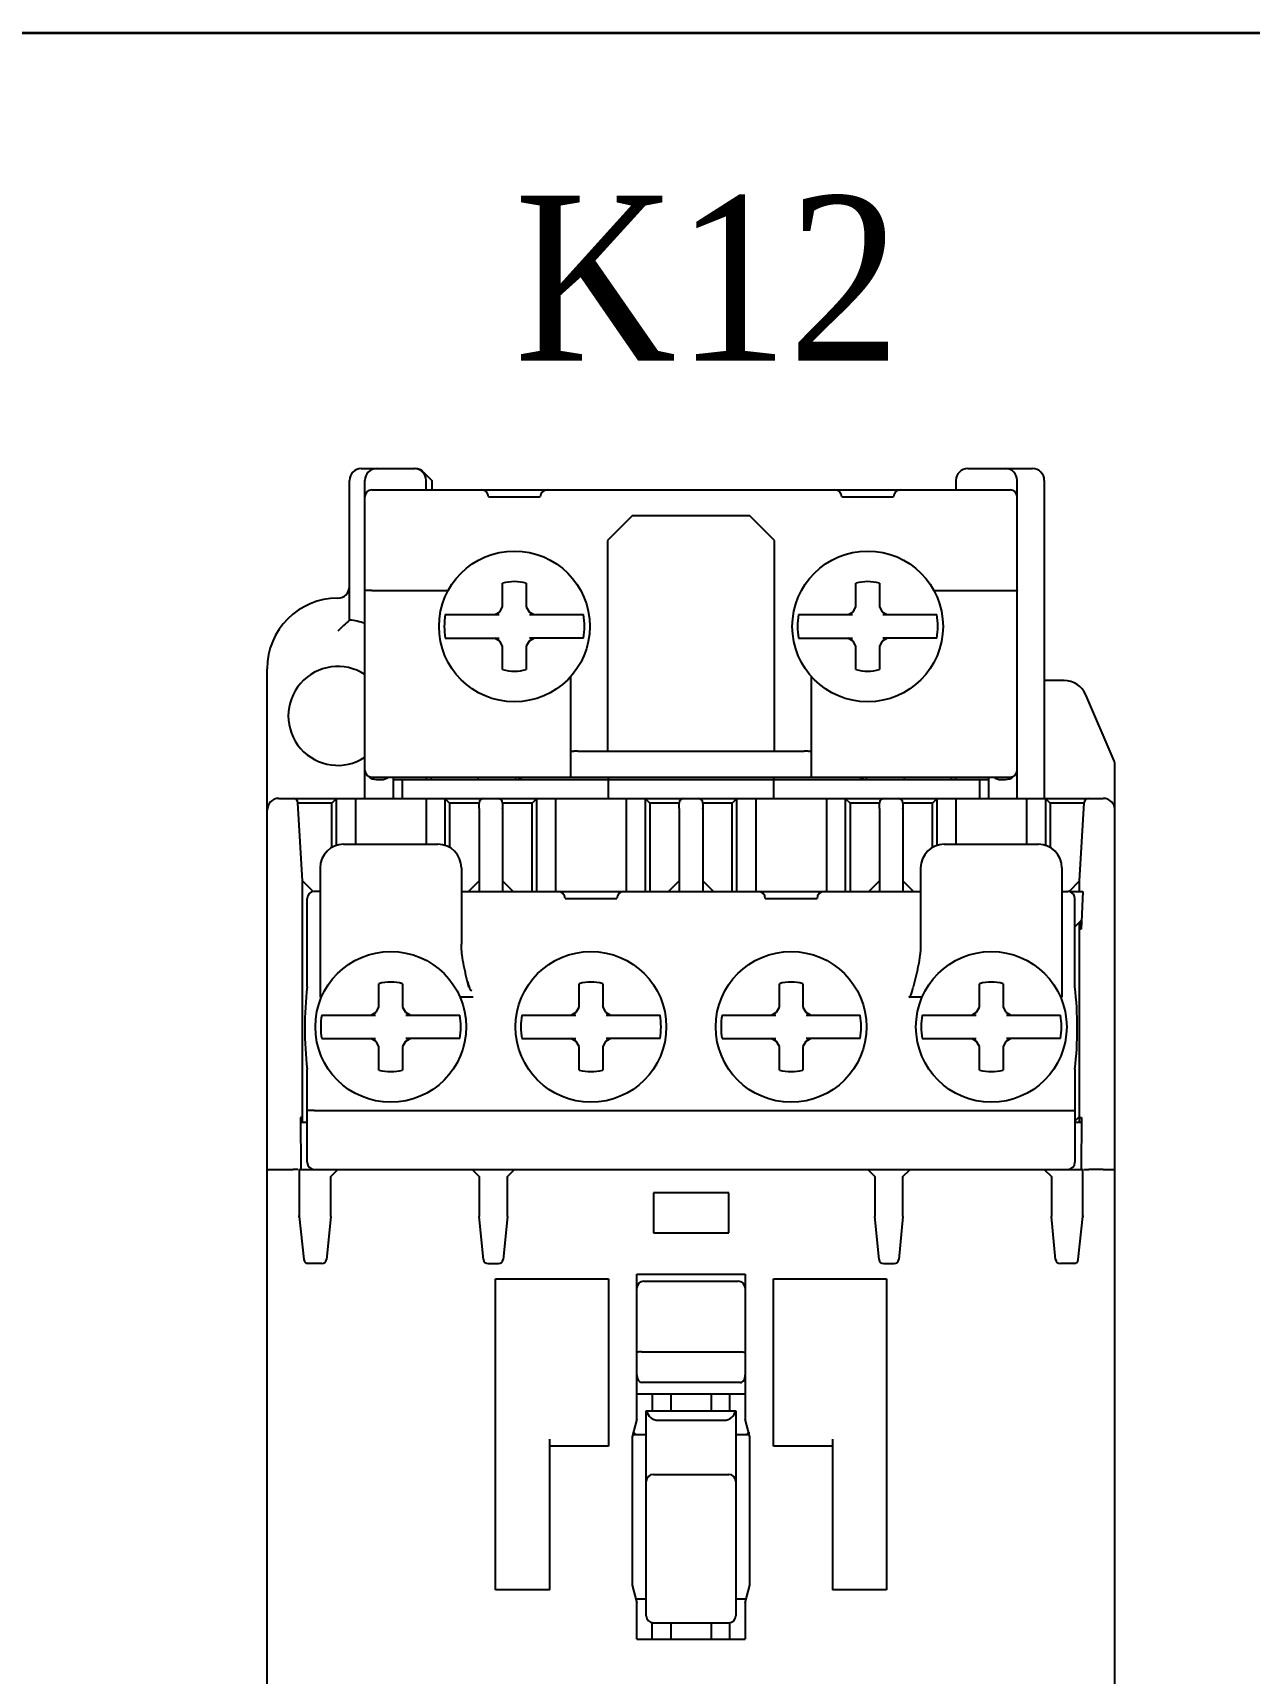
# Model space of a CAD drawing. Header units: millimetres. Extents: x 0 to 19090, y 0 to 12100.
# Drawn here: x 16996.7 to 17048.4, y 10485.2 to 10554.9 of the extents above; entities that cross this region are included whole.
import ezdxf

# ---------------------------------------------------------------- set-up
doc = ezdxf.new("R2010")
doc.units = ezdxf.units.MM
doc.header["$MEASUREMENT"] = 0
doc.layers.add('mang', color=4, linetype='Continuous')
doc.layers.add('NetDam', color=7, linetype='Continuous', lineweight=35)
doc.styles.add('HOATBF.shx', font='', dxfattribs={"width": 0.9})
doc.styles.get('HOATBF.shx').set_extended_font_data('.VnAvant')

msp = doc.modelspace()

# ---------------------------------------------------------------- linework, layer by layer
at = {"color": 7, "linetype": 'Continuous'}
for p, q in [((17010.692, 10536.375), (17012.985, 10536.375)), ((17036.442, 10536.375), (17039.192, 10536.375)), ((17010.192, 10529.944), (17010.192, 10535.875)), ((17010.842, 10522.375), (17010.842, 10535.875)), ((17013.339, 10536.229), (17013.692, 10535.875)), ((17013.442, 10535.475), (17013.442, 10535.875)), ((17013.692, 10535.875), (17013.692, 10535.475)), ((17035.942, 10535.875), (17035.942, 10535.475)), ((17038.542, 10522.375), (17038.542, 10535.875)), ((17039.692, 10535.875), (17039.692, 10522.375)), ((17011.142, 10535.475), (17038.242, 10535.475)), ((17016.092, 10535.175), (17018.292, 10535.175)), ((17031.092, 10535.175), (17033.292, 10535.175)), ((17022.192, 10534.375), (17021.142, 10533.325)), ((17027.192, 10534.375), (17022.192, 10534.375)), ((17028.242, 10533.325), (17027.192, 10534.375)), ((17021.142, 10533.325), (17021.142, 10524.375)), ((17028.242, 10524.375), (17028.242, 10533.325)), ((17016.692, 10530.508), (17016.692, 10531.508)), ((17017.692, 10531.508), (17017.692, 10530.508)), ((17031.692, 10530.508), (17031.692, 10531.508)), ((17032.692, 10531.508), (17032.692, 10530.508)), ((17011.142, 10531.206), (17014.382, 10531.206)), ((17035.002, 10531.206), (17038.242, 10531.206)), ((17014.259, 10530.175), (17016.549, 10530.175)), ((17016.359, 10530.175), (17016.57, 10530.297)), ((17016.57, 10530.297), (17016.692, 10530.508)), ((17017.692, 10530.508), (17017.814, 10530.297)), ((17017.814, 10530.297), (17018.025, 10530.175)), ((17017.836, 10530.175), (17020.126, 10530.175)), ((17029.259, 10530.175), (17031.549, 10530.175)), ((17031.359, 10530.175), (17031.57, 10530.297)), ((17031.57, 10530.297), (17031.692, 10530.508)), ((17032.692, 10530.508), (17032.814, 10530.297)), ((17032.814, 10530.297), (17033.025, 10530.175)), ((17032.836, 10530.175), (17035.126, 10530.175)), ((17014.259, 10529.175), (17016.549, 10529.175)), ((17016.57, 10529.053), (17016.359, 10529.175)), ((17016.692, 10528.842), (17016.57, 10529.053)), ((17016.692, 10527.842), (17016.692, 10528.842)), ((17017.814, 10529.053), (17017.692, 10528.842)), ((17017.692, 10528.842), (17017.692, 10527.842)), ((17018.025, 10529.175), (17017.814, 10529.053)), ((17020.126, 10529.175), (17017.836, 10529.175)), ((17021.142, 10528.725), (17021.192, 10528.725)), ((17029.259, 10529.175), (17031.549, 10529.175)), ((17031.57, 10529.053), (17031.359, 10529.175)), ((17031.692, 10528.842), (17031.57, 10529.053)), ((17031.692, 10527.842), (17031.692, 10528.842)), ((17032.814, 10529.053), (17032.692, 10528.842)), ((17032.692, 10528.842), (17032.692, 10527.842)), ((17033.025, 10529.175), (17032.814, 10529.053)), ((17035.126, 10529.175), (17032.836, 10529.175)), ((17006.692, 10461.875), (17006.692, 10527.875)), ((17019.592, 10523.275), (17019.592, 10527.558)), ((17029.792, 10527.558), (17029.792, 10523.275)), ((17040.533, 10527.375), (17039.692, 10527.375)), ((17042.652, 10523.969), (17041.452, 10526.769)), ((17019.892, 10524.375), (17029.492, 10524.375)), ((17011.142, 10523.275), (17038.242, 10523.275)), ((17011.342, 10523.175), (17011.542, 10523.175)), ((17012.042, 10523.275), (17012.042, 10522.375)), ((17012.042, 10523.175), (17037.342, 10523.175)), ((17012.442, 10522.375), (17012.442, 10523.175)), ((17013.442, 10523.275), (17013.442, 10523.175)), ((17013.642, 10523.275), (17013.642, 10523.175)), ((17015.642, 10523.275), (17015.642, 10523.175)), ((17017.242, 10523.275), (17017.242, 10523.175)), ((17021.192, 10522.375), (17021.192, 10523.275)), ((17028.192, 10523.275), (17028.192, 10522.375)), ((17032.142, 10523.175), (17032.142, 10523.275)), ((17033.742, 10523.275), (17033.742, 10523.175)), ((17035.742, 10523.275), (17035.742, 10523.175)), ((17035.942, 10523.175), (17035.942, 10523.275)), ((17036.942, 10523.175), (17036.942, 10522.375)), ((17037.342, 10522.375), (17037.342, 10523.275)), ((17037.842, 10523.175), (17038.042, 10523.175)), ((17042.692, 10461.875), (17042.692, 10523.772)), ((17007.192, 10522.375), (17042.192, 10522.375)), ((17008.192, 10518.875), (17008.003, 10522.186)), ((17009.442, 10522.175), (17008.004, 10522.175)), ((17009.442, 10522.175), (17009.642, 10522.375)), ((17009.442, 10520.291), (17009.442, 10522.175)), ((17009.642, 10520.377), (17009.642, 10522.375)), ((17010.442, 10522.375), (17010.442, 10520.425)), ((17013.442, 10522.375), (17013.442, 10520.425)), ((17014.242, 10522.375), (17014.242, 10520.377)), ((17014.242, 10522.375), (17014.442, 10522.175)), ((17014.442, 10522.175), (17014.442, 10520.291)), ((17015.692, 10522.175), (17014.442, 10522.175)), ((17015.692, 10521.938), (17015.692, 10522.175)), ((17015.692, 10521.935), (17015.692, 10518.425)), ((17016.692, 10522.175), (17016.692, 10521.938)), ((17017.942, 10522.175), (17016.692, 10522.175)), ((17016.692, 10521.935), (17016.692, 10518.425)), ((17017.942, 10522.175), (17018.142, 10522.375)), ((17017.942, 10518.425), (17017.942, 10522.175)), ((17018.142, 10518.425), (17018.142, 10522.375)), ((17018.942, 10522.375), (17018.942, 10518.425)), ((17021.942, 10522.375), (17021.942, 10518.425)), ((17022.742, 10522.375), (17022.742, 10518.425)), ((17022.742, 10522.375), (17022.942, 10522.175)), ((17022.942, 10522.175), (17022.942, 10518.425)), ((17024.192, 10522.175), (17022.942, 10522.175)), ((17024.192, 10521.938), (17024.192, 10522.175)), ((17024.192, 10521.935), (17024.192, 10518.425)), ((17025.192, 10522.175), (17025.192, 10521.938)), ((17026.442, 10522.175), (17025.192, 10522.175)), ((17025.192, 10521.935), (17025.192, 10518.425)), ((17026.442, 10522.175), (17026.642, 10522.375)), ((17026.442, 10518.425), (17026.442, 10522.175)), ((17026.642, 10518.425), (17026.642, 10522.375)), ((17027.442, 10522.375), (17027.442, 10518.425)), ((17030.442, 10522.375), (17030.442, 10518.425)), ((17031.242, 10522.375), (17031.242, 10518.425)), ((17031.242, 10522.375), (17031.442, 10522.175)), ((17031.442, 10522.175), (17031.442, 10518.425)), ((17032.692, 10522.175), (17031.442, 10522.175)), ((17032.692, 10521.938), (17032.692, 10522.175)), ((17032.692, 10521.935), (17032.692, 10518.425)), ((17033.692, 10522.175), (17033.692, 10521.938)), ((17034.942, 10522.175), (17033.692, 10522.175)), ((17033.692, 10521.935), (17033.692, 10518.425)), ((17034.942, 10522.175), (17035.142, 10522.375)), ((17034.942, 10520.291), (17034.942, 10522.175)), ((17035.142, 10520.377), (17035.142, 10522.375)), ((17035.942, 10522.375), (17035.942, 10520.425)), ((17038.942, 10522.375), (17038.942, 10520.425)), ((17039.742, 10522.375), (17039.742, 10520.377)), ((17039.742, 10522.375), (17039.942, 10522.175)), ((17039.942, 10522.175), (17039.942, 10520.291)), ((17041.381, 10522.175), (17039.942, 10522.175)), ((17041.192, 10518.875), (17041.382, 10522.186)), ((17009.942, 10520.425), (17013.942, 10520.425)), ((17035.442, 10520.425), (17039.442, 10520.425)), ((17008.942, 10519.425), (17008.942, 10513.942)), ((17014.942, 10519.425), (17014.942, 10516.179)), ((17034.442, 10519.425), (17034.442, 10516.179)), ((17040.442, 10519.425), (17040.442, 10513.942)), ((17008.192, 10508.625), (17008.192, 10518.875)), ((17008.646, 10518.421), (17008.192, 10518.875)), ((17008.942, 10518.425), (17008.692, 10518.425)), ((17014.942, 10518.425), (17034.442, 10518.425)), ((17015.692, 10518.875), (17015.242, 10518.425)), ((17017.142, 10518.425), (17016.692, 10518.875)), ((17024.192, 10518.875), (17023.742, 10518.425)), ((17025.642, 10518.425), (17025.192, 10518.875)), ((17032.692, 10518.875), (17032.242, 10518.425)), ((17034.142, 10518.425), (17033.692, 10518.875)), ((17040.442, 10518.425), (17040.692, 10518.425)), ((17041.192, 10518.875), (17040.742, 10518.425)), ((17040.805, 10518.425), (17041.322, 10518.425)), ((17041.192, 10518.425), (17041.192, 10518.875)), ((17041.322, 10518.425), (17041.264, 10516.825)), ((17008.392, 10514.375), (17008.392, 10518.125)), ((17019.342, 10518.125), (17021.542, 10518.125)), ((17027.842, 10518.125), (17030.042, 10518.125)), ((17040.992, 10514.375), (17040.992, 10518.125)), ((17040.992, 10516.925), (17041.278, 10517.211)), ((17041.192, 10508.625), (17041.192, 10517.125)), ((17041.193, 10516.825), (17041.204, 10517.137)), ((17041.264, 10516.825), (17041.193, 10516.825)), ((17011.442, 10513.508), (17011.442, 10514.508)), ((17012.442, 10514.508), (17012.442, 10513.508)), ((17019.942, 10513.508), (17019.942, 10514.508)), ((17020.942, 10514.508), (17020.942, 10513.508)), ((17028.442, 10513.508), (17028.442, 10514.508)), ((17029.442, 10514.508), (17029.442, 10513.508)), ((17036.942, 10513.508), (17036.942, 10514.508)), ((17037.942, 10514.508), (17037.942, 10513.508)), ((17008.942, 10513.992), (17009.026, 10513.992)), ((17011.32, 10513.297), (17011.442, 10513.508)), ((17012.442, 10513.508), (17012.564, 10513.297)), ((17015.442, 10513.942), (17014.859, 10513.942)), ((17019.82, 10513.297), (17019.942, 10513.508)), ((17020.942, 10513.508), (17021.064, 10513.297)), ((17028.32, 10513.297), (17028.442, 10513.508)), ((17029.442, 10513.508), (17029.564, 10513.297)), ((17034.526, 10513.942), (17033.942, 10513.942)), ((17036.82, 10513.297), (17036.942, 10513.508)), ((17037.942, 10513.508), (17038.064, 10513.297)), ((17040.359, 10513.992), (17040.442, 10513.992)), ((17009.009, 10513.175), (17011.299, 10513.175)), ((17011.109, 10513.175), (17011.32, 10513.297)), ((17012.564, 10513.297), (17012.775, 10513.175)), ((17012.586, 10513.175), (17014.876, 10513.175)), ((17017.509, 10513.175), (17019.799, 10513.175)), ((17019.609, 10513.175), (17019.82, 10513.297)), ((17021.064, 10513.297), (17021.275, 10513.175)), ((17021.086, 10513.175), (17023.376, 10513.175)), ((17026.009, 10513.175), (17028.299, 10513.175)), ((17028.109, 10513.175), (17028.32, 10513.297)), ((17029.564, 10513.297), (17029.775, 10513.175)), ((17029.586, 10513.175), (17031.876, 10513.175)), ((17034.509, 10513.175), (17036.799, 10513.175)), ((17036.609, 10513.175), (17036.82, 10513.297)), ((17038.064, 10513.297), (17038.275, 10513.175)), ((17038.086, 10513.175), (17040.376, 10513.175)), ((17009.009, 10512.175), (17011.299, 10512.175)), ((17011.32, 10512.053), (17011.109, 10512.175)), ((17011.442, 10511.842), (17011.32, 10512.053)), ((17012.564, 10512.053), (17012.442, 10511.842)), ((17012.775, 10512.175), (17012.564, 10512.053)), ((17014.876, 10512.175), (17012.586, 10512.175)), ((17017.509, 10512.175), (17019.799, 10512.175)), ((17019.82, 10512.053), (17019.609, 10512.175)), ((17019.942, 10511.842), (17019.82, 10512.053)), ((17021.064, 10512.053), (17020.942, 10511.842)), ((17021.275, 10512.175), (17021.064, 10512.053)), ((17023.376, 10512.175), (17021.086, 10512.175)), ((17026.009, 10512.175), (17028.299, 10512.175)), ((17028.32, 10512.053), (17028.109, 10512.175)), ((17028.442, 10511.842), (17028.32, 10512.053)), ((17029.564, 10512.053), (17029.442, 10511.842)), ((17029.775, 10512.175), (17029.564, 10512.053)), ((17031.876, 10512.175), (17029.586, 10512.175)), ((17034.509, 10512.175), (17036.799, 10512.175)), ((17036.82, 10512.053), (17036.609, 10512.175)), ((17036.942, 10511.842), (17036.82, 10512.053)), ((17038.064, 10512.053), (17037.942, 10511.842)), ((17038.275, 10512.175), (17038.064, 10512.053)), ((17040.376, 10512.175), (17038.086, 10512.175)), ((17011.442, 10510.842), (17011.442, 10511.842)), ((17012.442, 10511.842), (17012.442, 10510.842)), ((17019.942, 10510.842), (17019.942, 10511.842)), ((17020.942, 10511.842), (17020.942, 10510.842)), ((17028.442, 10510.842), (17028.442, 10511.842)), ((17029.442, 10511.842), (17029.442, 10510.842)), ((17036.942, 10510.842), (17036.942, 10511.842)), ((17037.942, 10511.842), (17037.942, 10510.842)), ((17008.392, 10506.925), (17008.392, 10510.875)), ((17040.992, 10510.875), (17040.992, 10506.925)), ((17008.109, 10508.825), (17008.12, 10506.625)), ((17008.192, 10508.825), (17008.109, 10508.825)), ((17008.11, 10508.625), (17008.392, 10508.625)), ((17008.692, 10509.125), (17040.692, 10509.125)), ((17040.992, 10508.675), (17041.192, 10508.875)), ((17040.992, 10508.625), (17041.274, 10508.625)), ((17041.192, 10508.825), (17041.275, 10508.825)), ((17041.275, 10508.825), (17041.264, 10506.625)), ((17007.192, 10506.625), (17007.803, 10506.625)), ((17008.049, 10506.625), (17008.059, 10504.625)), ((17008.049, 10506.625), (17041.335, 10506.625)), ((17009.392, 10506.325), (17009.692, 10506.625)), ((17015.392, 10506.625), (17015.692, 10506.325)), ((17016.892, 10506.325), (17017.192, 10506.625)), ((17032.192, 10506.625), (17032.492, 10506.325)), ((17033.692, 10506.325), (17033.992, 10506.625)), ((17039.692, 10506.625), (17039.992, 10506.325)), ((17041.325, 10504.625), (17041.335, 10506.625)), ((17042.192, 10506.625), (17041.581, 10506.625)), ((17009.392, 10504.625), (17009.392, 10506.325)), ((17015.692, 10506.325), (17015.692, 10504.625)), ((17016.892, 10504.625), (17016.892, 10506.325)), ((17032.492, 10506.325), (17032.492, 10504.625)), ((17033.692, 10504.625), (17033.692, 10506.325)), ((17039.992, 10506.325), (17039.992, 10504.625)), ((17023.092, 10505.625), (17023.092, 10503.925)), ((17026.292, 10505.625), (17023.092, 10505.625)), ((17026.292, 10503.925), (17026.292, 10505.625)), ((17008.059, 10504.625), (17008.013, 10504.625)), ((17008.059, 10504.625), (17008.251, 10502.804)), ((17009.392, 10504.625), (17009.21, 10502.805)), ((17015.874, 10502.805), (17015.692, 10504.625)), ((17016.892, 10504.625), (17016.71, 10502.805)), ((17032.674, 10502.805), (17032.492, 10504.625)), ((17033.692, 10504.625), (17033.51, 10502.805)), ((17040.174, 10502.805), (17039.992, 10504.625)), ((17041.134, 10502.804), (17041.325, 10504.625)), ((17041.372, 10504.625), (17041.325, 10504.625)), ((17023.092, 10503.925), (17026.292, 10503.925)), ((17009.011, 10502.625), (17008.35, 10502.625)), ((17016.073, 10502.625), (17016.511, 10502.625)), ((17032.873, 10502.625), (17033.311, 10502.625)), ((17041.035, 10502.625), (17040.373, 10502.625)), ((17016.392, 10488.775), (17016.392, 10501.975)), ((17016.392, 10501.975), (17021.192, 10501.975)), ((17021.192, 10501.975), (17021.192, 10494.875)), ((17022.392, 10496.025), (17022.392, 10502.175)), ((17022.392, 10502.175), (17026.992, 10502.175)), ((17022.692, 10501.875), (17026.692, 10501.875)), ((17026.992, 10502.175), (17026.992, 10496.025)), ((17028.192, 10494.875), (17028.192, 10501.975)), ((17028.192, 10501.975), (17032.992, 10501.975)), ((17032.992, 10501.975), (17032.992, 10488.775)), ((17022.592, 10498.875), (17026.792, 10498.875)), ((17026.792, 10497.575), (17022.592, 10497.575)), ((17026.992, 10497.075), (17022.392, 10497.075)), ((17023.042, 10497.075), (17023.042, 10496.375)), ((17023.842, 10496.375), (17023.842, 10497.075)), ((17025.542, 10497.075), (17025.542, 10496.375)), ((17026.342, 10496.375), (17026.342, 10497.075)), ((17022.392, 10496.025), (17022.192, 10495.275)), ((17022.792, 10487.675), (17022.792, 10496.375)), ((17022.792, 10496.375), (17026.592, 10496.375)), ((17023.292, 10495.975), (17026.092, 10495.975)), ((17026.592, 10496.375), (17026.592, 10487.675)), ((17027.192, 10495.275), (17026.992, 10496.025)), ((17022.192, 10495.275), (17022.192, 10488.975)), ((17022.219, 10495.375), (17022.742, 10495.375)), ((17022.242, 10495.462), (17022.242, 10495.375)), ((17022.342, 10495.375), (17022.245, 10495.472)), ((17026.642, 10495.375), (17027.166, 10495.375)), ((17027.042, 10495.375), (17027.14, 10495.472)), ((17027.142, 10495.462), (17027.142, 10495.375)), ((17027.192, 10488.975), (17027.192, 10495.275)), ((17018.692, 10488.775), (17018.692, 10495.175)), ((17021.192, 10494.875), (17018.692, 10494.875)), ((17030.692, 10494.875), (17028.192, 10494.875)), ((17030.692, 10495.175), (17030.692, 10488.775)), ((17023.092, 10493.675), (17026.292, 10493.675)), ((17022.192, 10488.975), (17022.392, 10488.225)), ((17026.992, 10488.225), (17027.192, 10488.975)), ((17018.692, 10488.775), (17016.392, 10488.775)), ((17022.742, 10488.375), (17022.352, 10488.375)), ((17027.032, 10488.375), (17026.642, 10488.375)), ((17032.992, 10488.775), (17030.692, 10488.775)), ((17022.392, 10486.675), (17022.392, 10488.225)), ((17026.992, 10488.225), (17026.992, 10486.675)), ((17023.042, 10486.675), (17023.042, 10487.379)), ((17023.042, 10487.375), (17026.342, 10487.375)), ((17023.842, 10486.675), (17023.842, 10487.375)), ((17025.542, 10487.375), (17025.542, 10486.675)), ((17026.342, 10486.675), (17026.342, 10487.379)), ((17022.392, 10486.675), (17026.992, 10486.675))]:
    msp.add_line(p, q, dxfattribs=at)
for centre in [(17017.192, 10529.675), (17032.192, 10529.675), (17011.942, 10512.675), (17020.442, 10512.675), (17028.942, 10512.675), (17037.442, 10512.675)]:
    msp.add_circle(centre, 3.2, dxfattribs=at)
for centre, radius, start, end in [((17010.692, 10535.875), 0.5, 90, 180), ((17011.342, 10535.875), 0.5, 90, 180), ((17012.942, 10535.875), 0.5, 0, 90), ((17012.985, 10535.875), 0.5, 45, 90), ((17036.442, 10535.875), 0.5, 90, 180), ((17038.042, 10535.875), 0.5, 0, 90), ((17039.192, 10535.875), 0.5, 0, 90), ((17011.142, 10535.175), 0.3, 90, 180), ((17015.792, 10535.175), 0.3, 0, 90), ((17018.592, 10535.175), 0.3, 90, 180), ((17030.792, 10535.175), 0.3, 0, 90), ((17033.592, 10535.175), 0.3, 90, 180), ((17038.242, 10535.175), 0.3, 0, 90), ((17017.192, 10529.675), 1.9, 74.74248, 105.25752), ((17032.192, 10529.675), 1.9, 74.74248, 105.25752), ((17009.692, 10527.875), 3, 90, 180), ((17009.692, 10531.375), 0.5, 270, 359.99999), ((17017.192, 10529.675), 2.976, 170.32743, 189.67257), ((17017.192, 10529.675), 2.976, 350.32743, 9.67257), ((17032.192, 10529.675), 2.976, 170.32743, 189.67257), ((17032.192, 10529.675), 2.976, 350.32743, 9.67257), ((17017.704, 10521.442), 11.345, 131.45988, 134.92389), ((17009.692, 10525.875), 4.1, 73.70876, 82.99527), ((17009.692, 10525.875), 2.1, 56.76499, 303.23501), ((17017.192, 10529.675), 1.9, 254.74248, 285.25752), ((17032.192, 10529.675), 1.9, 254.74248, 285.25752), ((17040.533, 10526.375), 1, 23.19859, 90), ((17042.192, 10523.772), 0.5, 0, 23.19859), ((17011.142, 10523.575), 0.3, 180, 270), ((17011.342, 10523.675), 0.5, 226.6856, 270), ((17011.542, 10523.675), 0.5, 270, 306.7506), ((17017.242, 10523.675), 0.5, 270, 306.82949), ((17032.142, 10523.675), 0.5, 233.17025, 270), ((17037.842, 10523.675), 0.5, 233.2494, 270), ((17038.042, 10523.675), 0.5, 270, 313.3144), ((17038.242, 10523.575), 0.3, 270, 0), ((17007.192, 10521.875), 0.5, 90, 180), ((17007.803, 10522.175), 0.2, 3.27049, 90), ((17015.892, 10522.175), 0.2, 90, 180), ((17015.883, 10521.935), 0.19, 178.95677, 180.0273), ((17016.492, 10522.175), 0.2, 0, 90), ((17016.502, 10521.935), 0.19, 359.9727, 1.04323), ((17024.392, 10522.175), 0.2, 90, 180), ((17024.383, 10521.935), 0.19, 178.95677, 180.0273), ((17024.992, 10522.175), 0.2, 0, 90), ((17025.002, 10521.935), 0.19, 359.9727, 1.04323), ((17032.892, 10522.175), 0.2, 90, 180), ((17032.883, 10521.935), 0.19, 178.95677, 180.0273), ((17033.492, 10522.175), 0.2, 0, 90), ((17033.502, 10521.935), 0.19, 359.9727, 1.04323), ((17041.581, 10522.175), 0.2, 90.00002, 176.72951), ((17042.192, 10521.875), 0.5, 0, 90), ((17009.942, 10519.425), 1, 90, 180), ((17013.942, 10519.425), 1, 0, 90), ((17035.442, 10519.425), 1, 90, 180), ((17039.442, 10519.425), 1, 0, 90), ((17008.692, 10518.125), 0.3, 90, 180), ((17019.042, 10518.125), 0.3, 0, 90), ((17021.842, 10518.125), 0.3, 90, 180), ((17027.542, 10518.125), 0.3, 0, 90), ((17030.342, 10518.125), 0.3, 90, 180), ((17040.7, 10518.145), 0.278, 67.91859, 91.63944), ((17040.692, 10518.125), 0.3, 0, 67.96842), ((17023.655, 10512.625), 15.363, 173.45849, 186.54097), ((17011.942, 10512.675), 1.9, 74.74248, 105.25752), ((17020.442, 10512.675), 1.9, 74.74248, 105.25752), ((17028.942, 10512.675), 1.9, 74.74248, 105.25752), ((17037.442, 10512.675), 1.9, 74.74248, 105.25752), ((17025.73, 10512.625), 15.363, 353.45903, 6.54151), ((17011.942, 10512.675), 2.976, 170.32743, 189.67257), ((17011.942, 10512.675), 2.976, 350.32743, 9.67257), ((17020.442, 10512.675), 2.976, 170.32743, 189.67257), ((17020.442, 10512.675), 2.976, 350.32743, 9.67257), ((17028.942, 10512.675), 2.976, 170.32743, 189.67257), ((17028.942, 10512.675), 2.976, 350.32743, 9.67257), ((17037.442, 10512.675), 2.976, 170.32743, 189.67257), ((17037.442, 10512.675), 2.976, 350.32743, 9.67257), ((17011.942, 10512.675), 1.9, 254.74248, 285.25752), ((17020.442, 10512.675), 1.9, 254.74248, 285.25752), ((17028.942, 10512.675), 1.9, 254.74248, 285.25752), ((17037.442, 10512.675), 1.9, 254.74248, 285.25752), ((17008.692, 10506.925), 0.3, 180, 270), ((17040.692, 10506.925), 0.3, 270, 0), ((17009.011, 10502.825), 0.2, 270, 354.28941), ((17016.073, 10502.825), 0.2, 185.71059, 270), ((17016.511, 10502.825), 0.2, 270, 354.28941), ((17032.873, 10502.825), 0.2, 185.71059, 270), ((17033.311, 10502.825), 0.2, 270, 354.28941), ((17040.373, 10502.825), 0.2, 185.71059, 270), ((17022.692, 10501.575), 0.3, 90, 180), ((17026.692, 10501.575), 0.3, 0, 90), ((17022.742, 10495.675), 0.3, 269.99991, 279.58965), ((17026.642, 10495.675), 0.3, 260.41101, 270.00008), ((17023.092, 10493.375), 0.3, 90, 180), ((17026.292, 10493.375), 0.3, 0, 90), ((17022.742, 10488.075), 0.3, 80.41101, 90.00008), ((17026.642, 10488.075), 0.3, 89.99991, 99.60256), ((17023.092, 10487.675), 0.3, 180, 270), ((17026.292, 10487.675), 0.3, 270, 0)]:
    msp.add_arc(centre, radius, start, end, dxfattribs=at)
for centre, major_axis, ratio, start_param, end_param in [((17040.805, 10516.425), (2.8, 0), 0.714286, 1.570796, 1.610998), ((17015.442, 10519.679), (0.059, 5.467), 0.091445, -3.52854, -3.141593), ((17033.942, 10519.679), (0, 5.737), 0.087156, -3.141593, -2.754645), ((17008.45, 10502.825), (0.2, 0), 0.998384, 3.246183, 4.712389), ((17040.935, 10502.825), (-0.2, 0), 0.998384, 7.853982, 9.320187), ((17022.592, 10497.908), (0, 0.333), 0.6, -4.712389, -3.141593), ((17026.792, 10497.908), (0, 0.333), 0.6, -3.141593, -1.570796), ((17023.292, 10496.475), (0.5, 0), 1, -2.940235, -1.570796), ((17026.092, 10496.475), (0.5, 0), 1, -1.570796, -0.201358)]:
    msp.add_ellipse(centre, major_axis=major_axis, ratio=ratio, start_param=start_param, end_param=end_param, dxfattribs=at)
for points, knots in [([(17011.142, 10531.206), (17011.123, 10531.206), (17011.085, 10531.205), (17011.029, 10531.205), (17010.978, 10531.203), (17010.933, 10531.201), (17010.9, 10531.199), (17010.879, 10531.197), (17010.866, 10531.195), (17010.856, 10531.194), (17010.849, 10531.192), (17010.845, 10531.191), (17010.842, 10531.189), (17010.842, 10531.188)], [0, 0, 0, 0, 0.194101, 0.380719, 0.552715, 0.703498, 0.827352, 0.87769, 0.919663, 0.952917, 0.977218, 0.992576, 1, 1, 1, 1]), ([(17038.242, 10531.206), (17038.262, 10531.206), (17038.3, 10531.205), (17038.356, 10531.205), (17038.407, 10531.203), (17038.452, 10531.201), (17038.485, 10531.199), (17038.506, 10531.197), (17038.519, 10531.195), (17038.529, 10531.194), (17038.536, 10531.192), (17038.54, 10531.191), (17038.542, 10531.189), (17038.542, 10531.188)], [0, 0, 0, 0, 0.194101, 0.380719, 0.552715, 0.703498, 0.827352, 0.87769, 0.919663, 0.952917, 0.977218, 0.992576, 1, 1, 1, 1]), ([(17019.892, 10524.375), (17019.873, 10524.375), (17019.835, 10524.375), (17019.779, 10524.374), (17019.728, 10524.372), (17019.683, 10524.37), (17019.65, 10524.368), (17019.629, 10524.366), (17019.616, 10524.364), (17019.606, 10524.363), (17019.599, 10524.361), (17019.595, 10524.36), (17019.592, 10524.358), (17019.592, 10524.357)], [0, 0, 0, 0, 0.194101, 0.380719, 0.552715, 0.703498, 0.827352, 0.87769, 0.919663, 0.952917, 0.977218, 0.992576, 1, 1, 1, 1]), ([(17029.792, 10524.357), (17029.792, 10524.358), (17029.79, 10524.36), (17029.786, 10524.361), (17029.779, 10524.363), (17029.769, 10524.364), (17029.756, 10524.366), (17029.735, 10524.368), (17029.702, 10524.37), (17029.657, 10524.372), (17029.606, 10524.374), (17029.55, 10524.375), (17029.512, 10524.375), (17029.492, 10524.375)], [0, 0, 0, 0, 0.007424, 0.022782, 0.047083, 0.080337, 0.12231, 0.172648, 0.296502, 0.447285, 0.619281, 0.805899, 1, 1, 1, 1]), ([(17015.254, 10514.366), (17015.238, 10514.441), (17015.203, 10514.591), (17015.148, 10514.815), (17015.095, 10515.039), (17015.03, 10515.34), (17014.979, 10515.643), (17014.948, 10515.949), (17014.942, 10516.102), (17014.942, 10516.179)], [0, 0, 0, 0, 0.125, 0.250008, 0.375007, 0.500012, 0.749983, 0.874994, 1, 1, 1, 1]), ([(17034.442, 10516.179), (17034.442, 10516.102), (17034.436, 10515.949), (17034.406, 10515.643), (17034.354, 10515.34), (17034.29, 10515.039), (17034.237, 10514.815), (17034.182, 10514.591), (17034.147, 10514.441), (17034.131, 10514.366)], [0, 0, 0, 0, 0.125006, 0.250017, 0.499988, 0.624993, 0.749992, 0.875, 1, 1, 1, 1]), ([(17040.992, 10514.375), (17040.992, 10514.376), (17040.991, 10514.378), (17040.989, 10514.379), (17040.987, 10514.38)], [0, 0, 0, 0, 0.389095, 1, 1, 1, 1]), ([(17008.692, 10509.125), (17008.673, 10509.125), (17008.634, 10509.125), (17008.579, 10509.125), (17008.535, 10509.125), (17008.502, 10509.124), (17008.481, 10509.124), (17008.461, 10509.124), (17008.444, 10509.124), (17008.429, 10509.123), (17008.418, 10509.123), (17008.41, 10509.123), (17008.405, 10509.123), (17008.402, 10509.123), (17008.398, 10509.123), (17008.396, 10509.123), (17008.394, 10509.122), (17008.393, 10509.122), (17008.392, 10509.122), (17008.392, 10509.122)], [0, 0, 0, 0, 0.195342, 0.383101, 0.556044, 0.634844, 0.707507, 0.773336, 0.831705, 0.882061, 0.923926, 0.94155, 0.956909, 0.969969, 0.9807, 0.989079, 0.995084, 0.998713, 1, 1, 1, 1]), ([(17040.692, 10509.125), (17040.712, 10509.125), (17040.75, 10509.125), (17040.806, 10509.125), (17040.85, 10509.125), (17040.882, 10509.124), (17040.904, 10509.124), (17040.924, 10509.124), (17040.941, 10509.124), (17040.956, 10509.123), (17040.967, 10509.123), (17040.975, 10509.123), (17040.979, 10509.123), (17040.983, 10509.123), (17040.986, 10509.123), (17040.989, 10509.123), (17040.991, 10509.122), (17040.992, 10509.122), (17040.992, 10509.122), (17040.992, 10509.122)], [0, 0, 0, 0, 0.195342, 0.383101, 0.556044, 0.634844, 0.707507, 0.773336, 0.831705, 0.882061, 0.923926, 0.94155, 0.956909, 0.969969, 0.9807, 0.989079, 0.995084, 0.998713, 1, 1, 1, 1]), ([(17006.692, 10506.603), (17006.692, 10506.604), (17006.693, 10506.605), (17006.696, 10506.606), (17006.703, 10506.608), (17006.715, 10506.61), (17006.732, 10506.612), (17006.753, 10506.614), (17006.778, 10506.615), (17006.807, 10506.617), (17006.853, 10506.619), (17006.918, 10506.622), (17007.003, 10506.623), (17007.096, 10506.625), (17007.16, 10506.625), (17007.192, 10506.625)], [0, 0, 0, 0, 0.002447, 0.006624, 0.021566, 0.04566, 0.078817, 0.120769, 0.171139, 0.229457, 0.295173, 0.446233, 0.618555, 0.805535, 1, 1, 1, 1]), ([(17008.003, 10506.617), (17008.003, 10506.618), (17008.001, 10506.618), (17007.997, 10506.619), (17007.991, 10506.62), (17007.984, 10506.62), (17007.976, 10506.621), (17007.961, 10506.622), (17007.939, 10506.623), (17007.91, 10506.624), (17007.876, 10506.625), (17007.841, 10506.625), (17007.816, 10506.625), (17007.803, 10506.625)], [0, 0, 0, 0, 0.010653, 0.029747, 0.057354, 0.093302, 0.137301, 0.188976, 0.313489, 0.46246, 0.630608, 0.811939, 1, 1, 1, 1]), ([(17041.382, 10506.617), (17041.382, 10506.618), (17041.384, 10506.618), (17041.388, 10506.619), (17041.393, 10506.62), (17041.4, 10506.62), (17041.409, 10506.621), (17041.424, 10506.622), (17041.446, 10506.623), (17041.475, 10506.624), (17041.508, 10506.625), (17041.544, 10506.625), (17041.569, 10506.625), (17041.581, 10506.625)], [0, 0, 0, 0, 0.010653, 0.029747, 0.057353, 0.093299, 0.137297, 0.18897, 0.313478, 0.462446, 0.630594, 0.811929, 1, 1, 1, 1]), ([(17042.192, 10506.625), (17042.225, 10506.625), (17042.289, 10506.625), (17042.381, 10506.623), (17042.467, 10506.622), (17042.532, 10506.619), (17042.578, 10506.617), (17042.607, 10506.615), (17042.632, 10506.614), (17042.653, 10506.612), (17042.669, 10506.61), (17042.681, 10506.608), (17042.688, 10506.606), (17042.692, 10506.605), (17042.692, 10506.604), (17042.692, 10506.603)], [0, 0, 0, 0, 0.194465, 0.381445, 0.553767, 0.704827, 0.770543, 0.828861, 0.879231, 0.921183, 0.95434, 0.978434, 0.993376, 0.997553, 1, 1, 1, 1]), ([(17022.592, 10498.875), (17022.579, 10498.875), (17022.554, 10498.875), (17022.517, 10498.874), (17022.483, 10498.872), (17022.453, 10498.87), (17022.428, 10498.868), (17022.41, 10498.865), (17022.399, 10498.863), (17022.394, 10498.861), (17022.392, 10498.859), (17022.392, 10498.858)], [0, 0, 0, 0, 0.193279, 0.3791, 0.550354, 0.700519, 0.823977, 0.916257, 0.974429, 0.99069, 1, 1, 1, 1]), ([(17026.792, 10498.875), (17026.805, 10498.875), (17026.831, 10498.875), (17026.868, 10498.874), (17026.902, 10498.872), (17026.932, 10498.87), (17026.957, 10498.868), (17026.975, 10498.865), (17026.986, 10498.863), (17026.991, 10498.861), (17026.992, 10498.859), (17026.992, 10498.858)], [0, 0, 0, 0, 0.193279, 0.3791, 0.550354, 0.700519, 0.823977, 0.916257, 0.974429, 0.99069, 1, 1, 1, 1])]:
    msp.add_open_spline(points, degree=3, knots=knots, dxfattribs=at)
at = {"layer": 'NetDam', "color": 0}
msp.add_line((16945.092, 10554.875), (17475.092, 10554.875), dxfattribs=at)

# ---------------------------------------------------------------- texts
at = {"layer": 'mang', "color": 0, "insert": (17017.193, 10547.955), "char_height": 7, "width": 21.32394, "attachment_point": 1, "style": 'HOATBF.shx'}
msp.add_mtext('{\\fTimes New Roman|b0|i0|c0|p18;\\C1;K12}', dxfattribs=at)

doc.saveas('drawing.dxf')
